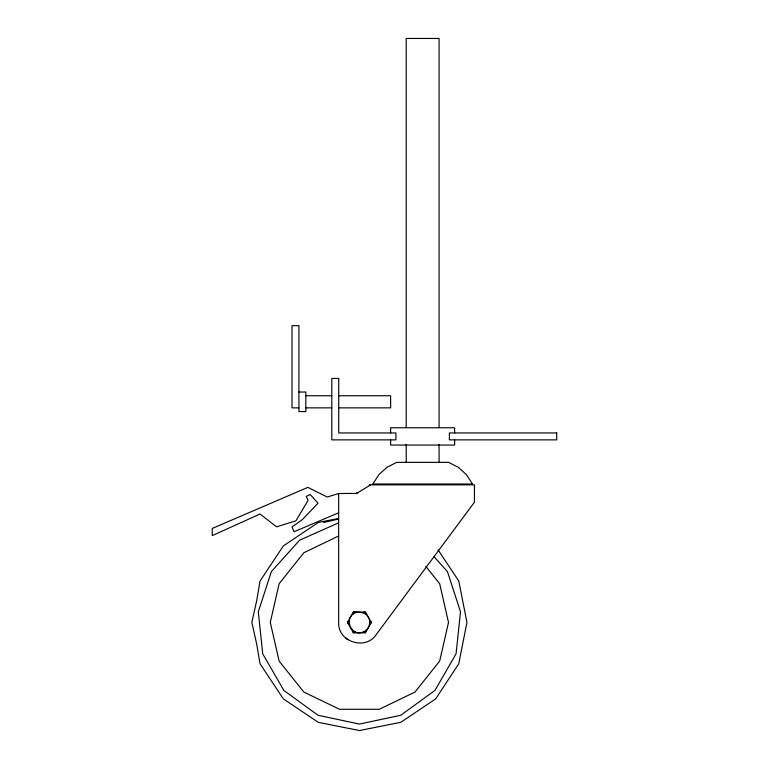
<?xml version="1.0" encoding="UTF-8"?>
<svg xmlns="http://www.w3.org/2000/svg" width="769" height="769" viewBox="0 0 769 769"><rect width="100%" height="100%" fill="white"/><g stroke="black" fill="none" stroke-linecap="round" stroke-linejoin="round"><path stroke-width="1.15" d="M352.731 614.46L353.404 612.028L365.39 612.028L371.389 622.409L365.39 632.791L353.404 632.791L347.415 622.409L353.404 612.028C358.652 612.633 365.352 611.22 368.389 617.219C371.504 622.621 368.812 630.032 362.949 632.166C350.597 637.078 343.224 616.825 355.845 612.653M366.073 630.359L365.39 632.791L362.949 632.166M372.955 483.989L472.339 483.989M373.071 483.634L378.973 474.54L387.028 467.283L396.689 462.361L448.596 462.361L458.257 467.283L466.322 474.54L472.224 483.634M474.463 502.157L376.079 634.781C365.659 650.478 338.447 642.115 338.658 623.274L338.658 493.506L356.624 493.419L370.648 484.855L474.463 484.855L474.415 502.215M349.174 620.602L347.415 622.409L349.174 624.217M369.62 624.217L371.389 622.409L369.62 620.602M338.523 536.041L303.842 552.738L279.118 583.748L270.294 622.409L279.118 661.071L303.842 692.081L339.571 709.287L379.232 709.287L414.962 692.081L439.685 661.071L448.51 622.409L439.685 583.748L425.863 566.417M338.264 522.978L299.65 540.174L271.37 571.588L258.307 611.788L262.719 653.823L283.857 690.427L318.058 715.276L359.402 724.062L400.745 715.276L434.946 690.427L456.075 653.823L460.496 611.788L447.433 571.588L434.081 556.746M338.658 512.808L294.066 531.744L292.037 526.967L302.15 519.786L318.02 503.205L310.234 494.554L306.245 496.351L308.071 500.388L295.93 520.844L276.561 526.823L259.999 514.019L212.263 535.618L212.263 528.447L307.879 487.363L327.248 497.024L338.658 493.506M362.949 612.653L365.39 612.028L366.073 614.46M355.845 632.166L353.404 632.791L352.731 630.359M323.557 522.497L338.591 519.046M338.235 518.498L318.241 522.497L283.348 545.942L260.037 581.028L256.711 600.579L251.848 622.409L256.711 644.239L260.037 663.791L283.348 698.877L318.241 722.322L359.402 730.55L400.774 722.322L435.687 698.877L458.766 663.791L466.946 622.409L458.766 581.028L438.042 549.845M370.475 484.864L369.216 485.287L370.648 484.855M298.93 392.027L305.851 392.027L305.851 411.578L298.93 411.578L298.93 325.672L292.009 325.672L292.009 407.858L298.93 407.858M305.851 395.747L331.804 395.747M338.725 395.747L390.633 395.747L390.633 407.858L338.725 407.858M305.851 407.858L331.804 407.858M345.887 638.164L347.838 639.645M454.652 432.947L454.652 427.756L390.633 427.756L390.633 432.947M454.652 439.868L454.652 445.059L390.633 445.059L390.633 439.868M439.08 427.535L439.08 38.45L406.205 38.45L406.205 427.535M439.08 444.347L439.08 462.361M406.205 444.347L406.205 462.361M357.383 493.073L355.96 493.506L357.383 493.073M338.725 378.444L331.804 378.444L331.804 439.868L395.92 439.868L395.92 432.947L338.725 432.947L338.725 378.444M556.737 432.947L449.375 432.947L449.375 439.868L556.737 439.868L556.737 432.947"/></g></svg>
